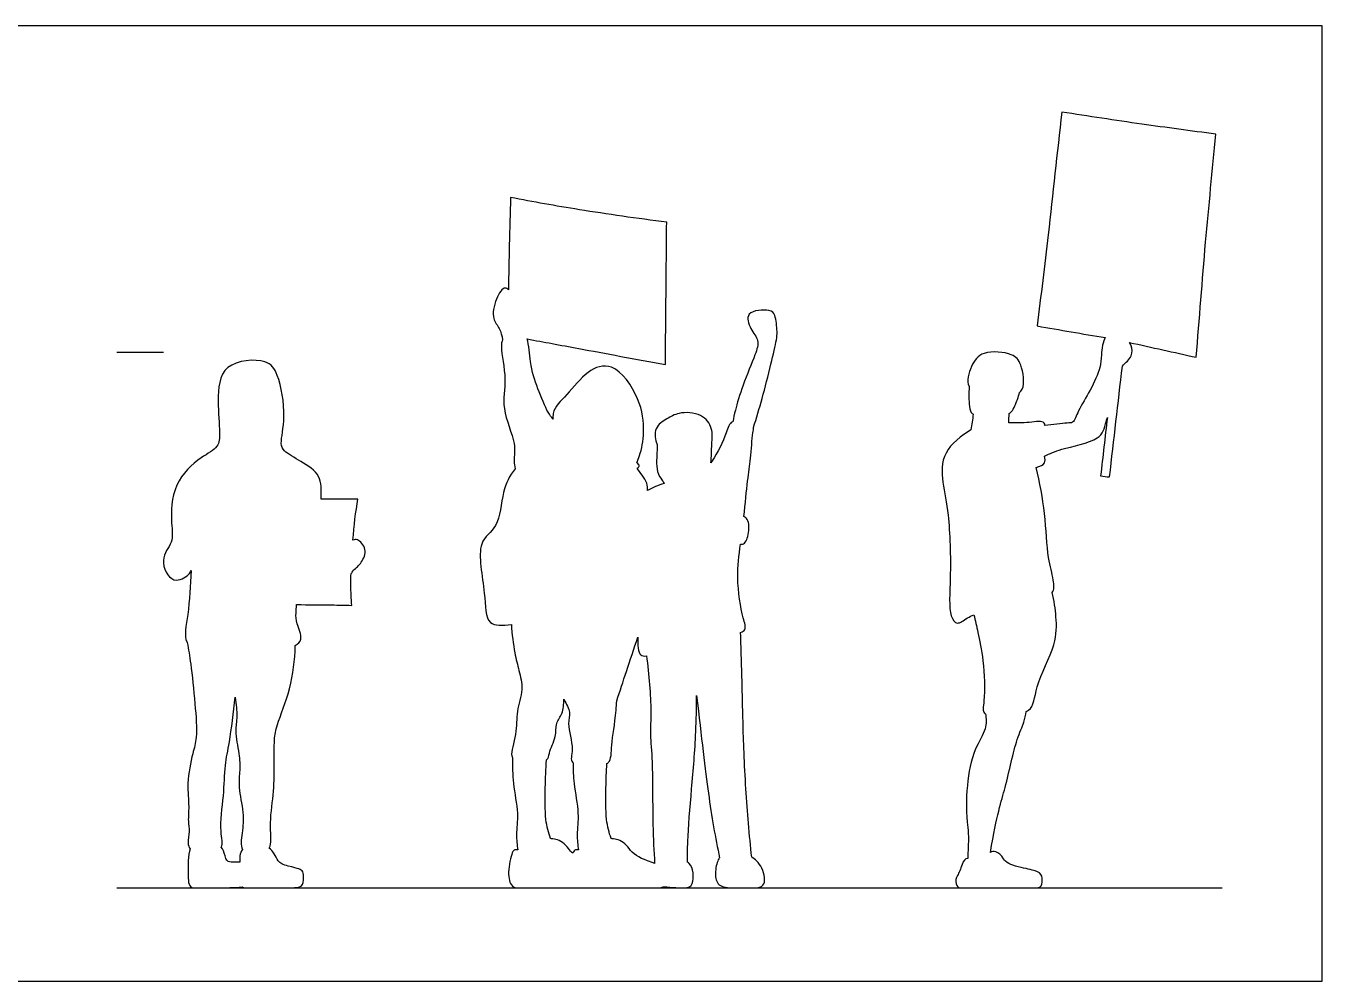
# Model space of a CAD drawing. Header units: millimetres. Extents: x 170.6 to 202.6, y 0.8 to 11.7.
# Drawn here: x 183.183 to 187.421, y 0.799 to 3.923 of the extents above; entities that cross this region are included whole.
import ezdxf

# ---------------------------------------------------------------- set-up
doc = ezdxf.new("R2010")
doc.units = ezdxf.units.MM
for name, color, linetype, true_color in [('AG-DIAGRAM', 7, 'Continuous', 0xfecc66), ('AG-GUIDE', 7, 'Continuous', 0xcccccc), ('AG-OUTLINE', 7, 'Continuous', 0x8000ff), ('X-VPRT', 6, 'Continuous', 0xff00ff)]:
    doc.layers.add(name, color=color, linetype=linetype, true_color=true_color)

msp = doc.modelspace()

# ---------------------------------------------------------------- linework, layer by layer
at = {"layer": 'AG-DIAGRAM'}
msp.add_lwpolyline([(183.4807, 1.104), (187.0944, 1.104)], dxfattribs=at)
at = {"layer": 'AG-GUIDE'}
msp.add_lwpolyline([(183.4807, 2.8566), (183.6331, 2.8566)], dxfattribs=at)
at = {"layer": 'AG-OUTLINE'}
for points, knots in [([(186.2736, 1.104), (186.2551, 1.104), (186.2429, 1.104), (186.2314, 1.104), (186.2272, 1.1086), (186.2221, 1.1269), (186.2235, 1.1359), (186.2341, 1.1532), (186.2393, 1.1653), (186.2485, 1.1936), (186.2545, 1.1999), (186.2624, 1.1997), (186.2654, 1.2439), (186.2655, 1.2779), (186.2626, 1.3017), (186.2569, 1.3471), (186.2573, 1.4369), (186.2796, 1.5555), (186.3254, 1.6214), (186.3229, 1.6576), (186.3212, 1.6738), (186.3196, 1.6743), (186.3101, 1.6791), (186.3195, 1.7229), (186.316, 1.8481), (186.296, 1.9374), (186.2875, 1.9783), (186.2829, 1.9975), (186.2752, 1.9941), (186.2521, 1.9825), (186.229, 1.9613), (186.1982, 1.9989), (186.2089, 2.1256), (186.2031, 2.3223), (186.1797, 2.4271), (186.1731, 2.5283), (186.2417, 2.5846), (186.2732, 2.602), (186.2757, 2.6193), (186.2781, 2.6365), (186.2806, 2.6537), (186.2794, 2.654), (186.2684, 2.6594), (186.2659, 2.7111), (186.2664, 2.7327), (186.2677, 2.7431), (186.2674, 2.7435), (186.2672, 2.7439), (186.267, 2.7443), (186.2583, 2.7614), (186.2724, 2.8148), (186.3091, 2.8637), (186.4108, 2.8544), (186.439, 2.8205), (186.4513, 2.7466), (186.4354, 2.727), (186.4319, 2.724), (186.4302, 2.717), (186.4248, 2.6986), (186.4117, 2.6655), (186.4007, 2.6575), (186.3976, 2.6562), (186.3975, 2.6457), (186.3975, 2.6353), (186.3974, 2.6248), (186.4193, 2.6246), (186.4667, 2.6244), (186.5101, 2.6349), (186.5148, 2.6193), (186.5152, 2.616), (186.5394, 2.6183), (186.5861, 2.627), (186.6086, 2.6222), (186.6248, 2.67), (186.6641, 2.7298), (186.6979, 2.8062), (186.6981, 2.8435), (186.7046, 2.8928), (186.7123, 2.9038), (186.6381, 2.9165), (186.5639, 2.9293), (186.4898, 2.9421), (186.5018, 3.0413), (186.5138, 3.1405), (186.5258, 3.2398), (186.5405, 3.3736), (186.5552, 3.5075), (186.5699, 3.6414), (186.6571, 3.6282), (186.7443, 3.6151), (186.8316, 3.6019), (186.9122, 3.5911), (186.9928, 3.5802), (187.0735, 3.5693), (187.0624, 3.4515), (187.0513, 3.3338), (187.0402, 3.216), (187.03, 3.0905), (187.0198, 2.965), (187.0096, 2.8395), (186.9369, 2.8557), (186.8642, 2.8719), (186.7915, 2.8881), (186.7938, 2.8849), (186.7986, 2.8731), (186.8046, 2.8445), (186.7788, 2.8216), (186.7683, 2.8108), (186.7543, 2.6899), (186.7403, 2.569), (186.7263, 2.4481), (186.7165, 2.4492), (186.7068, 2.4504), (186.697, 2.4515), (186.7044, 2.5151), (186.7117, 2.5788), (186.7191, 2.6424), (186.718, 2.6386), (186.7095, 2.6083), (186.6991, 2.5644), (186.565, 2.542), (186.5322, 2.5242), (186.5136, 2.5164), (186.5154, 2.5073), (186.5176, 2.4898), (186.4991, 2.4833), (186.4866, 2.4794), (186.498, 2.4295), (186.5183, 2.3252), (186.5213, 2.1873), (186.5442, 2.1158), (186.5459, 2.079), (186.5384, 2.0698), (186.5455, 2.0439), (186.5529, 1.9886), (186.5544, 1.8962), (186.4806, 1.7687), (186.4797, 1.6942), (186.4565, 1.6822), (186.4536, 1.6811), (186.4517, 1.6692), (186.4473, 1.6429), (186.4189, 1.5873), (186.3871, 1.4268), (186.3582, 1.3457), (186.3366, 1.2199), (186.3419, 1.2234), (186.3477, 1.2241), (186.3637, 1.2187), (186.3721, 1.2112), (186.3863, 1.1876), (186.4025, 1.1788), (186.4528, 1.1673), (186.4713, 1.1628), (186.4949, 1.1566), (186.502, 1.1507), (186.5068, 1.1336), (186.507, 1.1251), (186.5032, 1.1083), (186.4974, 1.104), (186.4781, 1.104), (186.4526, 1.104), (186.3698, 1.104), (186.3411, 1.104), (186.3094, 1.104), (186.2921, 1.104), (186.2736, 1.104)], [0, 0, 0, 0, 0.104717, 0.104717, 0.209434, 0.209434, 0.314151, 0.314151, 0.418868, 0.418868, 0.505085, 0.505085, 0.505085, 0.742511, 0.742511, 0.742511, 1.30146, 1.824599, 2.240405, 2.574623, 2.574623, 2.574623, 2.623638, 2.926406, 3.472947, 3.935678, 4.303653, 4.303653, 4.303653, 4.430078, 4.720047, 4.985865, 5.522264, 6.202481, 6.701279, 7.168859, 7.62966, 7.62966, 7.62966, 7.974677, 7.974677, 7.974677, 8.013974, 8.369967, 8.625949, 8.625949, 8.625949, 8.635483, 8.635483, 8.635483, 9.013715, 9.386702, 9.836062, 10.159055, 10.56269, 10.654207, 10.654207, 10.654207, 10.843868, 11.161475, 11.262653, 11.262653, 11.262653, 11.530027, 11.530027, 11.530027, 11.847396, 12.181997, 12.251943, 12.251943, 12.251943, 12.659683, 12.862429, 13.171414, 13.593167, 14.019961, 14.330294, 14.681236, 14.681236, 14.681236, 15.527743, 15.527743, 15.527743, 16.527743, 16.527743, 16.527743, 17.527743, 17.527743, 17.527743, 18.527743, 18.527743, 18.527743, 19.527743, 19.527743, 19.527743, 20.527743, 20.527743, 20.527743, 21.527743, 21.527743, 21.527743, 22.376677, 22.376677, 22.376677, 22.501368, 22.775603, 23.036307, 23.036307, 23.036307, 23.868489, 23.868489, 23.868489, 23.935722, 23.935722, 23.935722, 24.373814, 24.373814, 24.373814, 24.426857, 24.807141, 25.333802, 25.704645, 25.704645, 25.704645, 25.879805, 26.111412, 26.111412, 26.111412, 26.656105, 27.231157, 27.645184, 27.951688, 27.951688, 27.951688, 28.380548, 28.836248, 29.418084, 29.847725, 29.902463, 29.902463, 29.902463, 30.189697, 30.561429, 31.167729, 31.725473, 31.725473, 31.725473, 31.792965, 31.792965, 31.897682, 31.897682, 32.002399, 32.002399, 32.107116, 32.107116, 32.211833, 32.211833, 32.31655, 32.31655, 32.421266, 32.421266, 32.525983, 32.525983, 32.6307, 32.6307, 32.735417, 32.735417, 32.735417, 32.735417]), ([(184.9879, 1.1041), (184.9851, 1.1041), (184.9822, 1.104), (184.9451, 1.104), (184.9092, 1.104), (184.834, 1.104), (184.8076, 1.104), (184.7772, 1.104), (184.7677, 1.1123), (184.7602, 1.1452), (184.7608, 1.1658), (184.7707, 1.2152), (184.7762, 1.2278), (184.7848, 1.2287), (184.788, 1.2287), (184.7915, 1.2283), (184.7892, 1.2449), (184.7844, 1.2795), (184.7954, 1.3494), (184.7734, 1.446), (184.7742, 1.502), (184.7747, 1.5303), (184.7734, 1.5318), (184.7667, 1.5443), (184.79, 1.6105), (184.7849, 1.6809), (184.8113, 1.7518), (184.7952, 1.8161), (184.7802, 1.8731), (184.7722, 1.9346), (184.7704, 1.9656), (184.7406, 1.9619), (184.6825, 1.9598), (184.689, 2.072), (184.6495, 2.2372), (184.7325, 2.2807), (184.7387, 2.4005), (184.7644, 2.4522), (184.7825, 2.4748), (184.781, 2.4833), (184.7776, 2.5124), (184.7883, 2.5589), (184.734, 2.6742), (184.7586, 2.7638), (184.7346, 2.8624), (184.7388, 2.891), (184.7417, 2.897), (184.7394, 2.9095), (184.7341, 2.9354), (184.7049, 2.9651), (184.7167, 3.028), (184.7442, 3.0727), (184.7577, 3.0637), (184.7609, 3.0603), (184.7616, 3.1101), (184.7637, 3.221), (184.7663, 3.3103), (184.7681, 3.3623), (184.8429, 3.3478), (184.9928, 3.3209), (185.183, 3.2934), (185.2783, 3.2816), (185.2775, 3.191), (185.2758, 3.0099), (185.2746, 2.8803), (185.2741, 2.8155), (185.1799, 2.833), (184.9914, 2.8681), (184.8782, 2.8892), (184.8216, 2.8997), (184.8286, 2.8797), (184.8308, 2.8091), (184.855, 2.7421), (184.888, 2.6591), (184.9009, 2.6442), (184.9067, 2.6368), (184.9062, 2.6432), (184.9066, 2.6741), (184.9554, 2.7165), (185.0141, 2.7964), (185.1071, 2.8297), (185.195, 2.7043), (185.2075, 2.5987), (185.1946, 2.5277), (185.1827, 2.502), (185.1811, 2.4947), (185.1858, 2.4908), (185.1883, 2.4876), (185.1892, 2.4826), (185.187, 2.48), (185.1823, 2.4773), (185.1883, 2.4624), (185.2155, 2.4393), (185.2156, 2.412), (185.2151, 2.4041), (185.2329, 2.4127), (185.2498, 2.4208), (185.27, 2.4269), (185.2676, 2.4309), (185.2632, 2.4404), (185.2414, 2.464), (185.2474, 2.536), (185.2472, 2.5479), (185.2476, 2.5542), (185.241, 2.5677), (185.2341, 2.6118), (185.2801, 2.6384), (185.3169, 2.6615), (185.3937, 2.6581), (185.4308, 2.6076), (185.4248, 2.5549), (185.425, 2.5144), (185.4231, 2.494), (185.4245, 2.4961), (185.4429, 2.5246), (185.4743, 2.5877), (185.483, 2.6248), (185.4941, 2.6288), (185.4946, 2.6289), (185.497, 2.6417), (185.5025, 2.6688), (185.5266, 2.75), (185.567, 2.8441), (185.5831, 2.8953), (185.5518, 2.9297), (185.5307, 2.9919), (185.6161, 2.9976), (185.6347, 2.9788), (185.6404, 2.9222), (185.6377, 2.896), (185.6186, 2.8128), (185.5911, 2.7047), (185.5721, 2.6413), (185.5621, 2.6097), (185.5629, 2.6056), (185.558, 2.5854), (185.553, 2.5033), (185.5432, 2.4438), (185.5352, 2.3611), (185.5305, 2.3187), (185.535, 2.3164), (185.5474, 2.3071), (185.5499, 2.2601), (185.5331, 2.2268), (185.5217, 2.2279), (185.5194, 2.2287), (185.5144, 2.1911), (185.5048, 2.1131), (185.5244, 1.9927), (185.5404, 1.9517), (185.5266, 1.9419), (185.5201, 1.9393), (185.522, 1.875), (185.5262, 1.7443), (185.5292, 1.5488), (185.5429, 1.3361), (185.5524, 1.2403), (185.5562, 1.2047), (185.5619, 1.2012), (185.5673, 1.1971), (185.5865, 1.1784), (185.5951, 1.1603), (185.6011, 1.1153), (185.5906, 1.104), (185.5665, 1.104), (185.5424, 1.104), (185.5183, 1.104), (185.4701, 1.104), (185.4542, 1.1086), (185.4391, 1.1271), (185.4361, 1.1405), (185.4395, 1.1758), (185.4432, 1.1896), (185.4498, 1.2005), (185.4505, 1.2016), (185.4512, 1.2026), (185.4374, 1.2671), (185.4252, 1.3375), (185.4044, 1.4897), (185.3916, 1.5963), (185.3762, 1.7334), (185.3761, 1.6928), (185.3736, 1.5832), (185.3604, 1.436), (185.3456, 1.2581), (185.3465, 1.211), (185.3468, 1.1881), (185.3485, 1.1869), (185.3501, 1.1856), (185.3592, 1.177), (185.3635, 1.1666), (185.3653, 1.1396), (185.3643, 1.128), (185.3586, 1.1088), (185.35, 1.104), (185.3214, 1.104), (185.2985, 1.1053), (185.2669, 1.108), (185.2631, 1.1053), (185.258, 1.104), (185.2365, 1.104), (185.2118, 1.104), (185.1434, 1.104), (185.1075, 1.104), (185.0642, 1.104), (185.0587, 1.104), (185.0245, 1.104), (185.0036, 1.104), (184.9898, 1.104), (184.9888, 1.1041), (184.9879, 1.1041)], [-3.564512, -3.564512, -3.564512, -3.564512, -3.550567, -3.550567, -3.389177, -3.389177, -3.227788, -3.227788, -3.066398, -3.066398, -2.905009, -2.905009, -2.74362, -2.74362, -2.666622, -2.666622, -2.666622, -2.283662, -1.832358, -1.296292, -0.798075, -0.798075, -0.798075, -0.724478, -0.26779, 0.203838, 0.663232, 1.092056, 1.509979, 2.031655, 2.031655, 2.031655, 2.436793, 2.971677, 3.656898, 4.127372, 4.691516, 5.179025, 5.179025, 5.179025, 5.346612, 5.759965, 6.346733, 6.879156, 7.438993, 7.622485, 7.622485, 7.622485, 7.955524, 8.286846, 8.720212, 9.088905, 9.202083, 9.202083, 9.202083, 9.762353, 10.437729, 10.437729, 10.437729, 11.254953, 12.17269, 12.17269, 12.17269, 13.063817, 13.81766, 13.81766, 13.81766, 14.734466, 15.444831, 15.444831, 15.444831, 15.81658, 16.335422, 16.830319, 17.117321, 17.117321, 17.117321, 17.238689, 17.709663, 18.253652, 18.731496, 19.356682, 19.926028, 20.401892, 20.602949, 20.602949, 20.602949, 20.640762, 20.640762, 20.678575, 20.678575, 20.678575, 21.080493, 21.246591, 21.246591, 21.246591, 21.617903, 21.617903, 21.617903, 21.820821, 22.12058, 22.569951, 22.80572, 22.80572, 22.80572, 23.195668, 23.566616, 23.927231, 24.380156, 24.781205, 25.168042, 25.591367, 25.591367, 25.591367, 25.635886, 26.183175, 26.53099, 26.547702, 26.547702, 26.547702, 26.885541, 27.384138, 27.942266, 28.313916, 28.675905, 29.04747, 29.484069, 29.754162, 30.145704, 30.43211, 30.918366, 31.500641, 32.039628, 32.039628, 32.039628, 32.229305, 32.72288, 33.191251, 33.688169, 33.688169, 33.688169, 33.8517, 34.231965, 34.559611, 34.640514, 34.640514, 34.640514, 35.136211, 35.758666, 36.095468, 36.259213, 36.259213, 36.259213, 37.009921, 37.774859, 38.596242, 39.074643, 39.074643, 39.074643, 39.133513, 39.133513, 39.300144, 39.300144, 39.466775, 39.466775, 39.466775, 39.633405, 39.633405, 39.800036, 39.800036, 39.966666, 39.966666, 40.133297, 40.133297, 40.152005, 40.152005, 40.152005, 40.920113, 40.920113, 41.688222, 41.688222, 41.688222, 42.114728, 42.856226, 43.563835, 44.011325, 44.011325, 44.011325, 44.03487, 44.03487, 44.162025, 44.162025, 44.28918, 44.28918, 44.416335, 44.416335, 44.54349, 44.54349, 44.54349, 44.609404, 44.609404, 44.770797, 44.770797, 44.93219, 44.93219, 44.956833, 44.956833, 45.093583, 45.093583, 45.103657, 45.103657, 45.103657, 45.103657]), ([(183.8904, 1.1071), (183.8654, 1.1051), (183.8361, 1.104), (183.7685, 1.104), (183.7453, 1.104), (183.7203, 1.104), (183.714, 1.1148), (183.714, 1.1577), (183.714, 1.1766), (183.714, 1.2092), (183.7161, 1.2222), (183.7203, 1.2321), (183.7157, 1.2373), (183.7114, 1.2548), (183.7193, 1.2888), (183.7122, 1.3235), (183.718, 1.3723), (183.708, 1.446), (183.7276, 1.5442), (183.7446, 1.5971), (183.7362, 1.7078), (183.7233, 1.8357), (183.7149, 1.8833), (183.7106, 1.9067), (183.7102, 1.9074), (183.699, 1.9264), (183.7172, 2.0062), (183.7208, 2.0929), (183.7234, 2.1421), (183.721, 2.1372), (183.7169, 2.1272), (183.6597, 2.0916), (183.6162, 2.1808), (183.6677, 2.2335), (183.6566, 2.2998), (183.6605, 2.4284), (183.7505, 2.5128), (183.8147, 2.5426), (183.8179, 2.597), (183.8086, 2.6958), (183.8178, 2.8271), (183.9728, 2.8377), (184.0113, 2.7819), (184.0361, 2.6473), (184.0134, 2.56), (184.0259, 2.5302), (184.0841, 2.4989), (184.1521, 2.4547), (184.1486, 2.4071), (184.1486, 2.3759), (184.1887, 2.3759), (184.2288, 2.3759), (184.2689, 2.3759), (184.2614, 2.3349), (184.256, 2.2874), (184.2523, 2.2418), (184.2577, 2.2429), (184.2685, 2.2474), (184.3017, 2.2108), (184.281, 2.1677), (184.2636, 2.1499), (184.2532, 2.143), (184.2518, 2.1385), (184.2493, 2.1355), (184.2463, 2.1325), (184.2459, 2.1203), (184.2451, 2.0728), (184.247, 2.0519), (184.2486, 2.0281), (184.2262, 2.0287), (184.1814, 2.0297), (184.1061, 2.0305), (184.0684, 2.0305), (184.0677, 2.0201), (184.0659, 2.0009), (184.0661, 1.9682), (184.0911, 1.9203), (184.0736, 1.9017), (184.0637, 1.8965), (184.0624, 1.8491), (184.0533, 1.7589), (184.0033, 1.6396), (183.9939, 1.589), (183.9962, 1.5014), (183.994, 1.4077), (183.9774, 1.3093), (183.9881, 1.2481), (183.9788, 1.2343), (183.985, 1.2301), (183.9902, 1.224), (183.9986, 1.2079), (184.0032, 1.2001), (184.0133, 1.1853), (184.0242, 1.1795), (184.0576, 1.1715), (184.0691, 1.1684), (184.082, 1.1639), (184.0862, 1.1607), (184.0905, 1.1523), (184.0913, 1.1436), (184.0903, 1.1173), (184.0861, 1.1096), (184.0704, 1.1051), (184.0555, 1.104), (184.0119, 1.104), (183.9877, 1.104), (183.9348, 1.104), (183.9157, 1.104), (183.8982, 1.104), (183.8937, 1.1051), (183.8904, 1.1071)], [-0.980367, -0.980367, -0.980367, -0.980367, -0.784293, -0.784293, -0.58822, -0.58822, -0.392147, -0.392147, -0.196073, -0.196073, 0, 0, 0, 0.225989, 0.568104, 0.901538, 1.290282, 1.785152, 2.345295, 2.766928, 3.358713, 4.00617, 4.48422, 4.48422, 4.48422, 4.504002, 5.040901, 5.720183, 5.720183, 5.720183, 5.949124, 6.34814, 6.829332, 7.284141, 7.734708, 8.364913, 8.985506, 9.437008, 9.82006, 10.396058, 10.999956, 11.624774, 12.065249, 12.728254, 13.257311, 13.547747, 14.002404, 14.494443, 14.970628, 14.970628, 14.970628, 15.591708, 15.591708, 15.591708, 16.016855, 16.016855, 16.016855, 16.227101, 16.584838, 16.957298, 17.303997, 17.303997, 17.303997, 17.469879, 17.469879, 17.469879, 17.615509, 18.094505, 18.094505, 18.094505, 18.558573, 19.160641, 19.160641, 19.160641, 19.42878, 19.763523, 20.172411, 20.41723, 20.41723, 20.41723, 21.092267, 21.722549, 22.127574, 22.64524, 23.202055, 23.781486, 24.249063, 24.249063, 24.249063, 24.361321, 24.361321, 24.473579, 24.473579, 24.585838, 24.585838, 24.698096, 24.698096, 24.810354, 24.810354, 24.922613, 24.922613, 25.034871, 25.034871, 25.147129, 25.147129, 25.259387, 25.259387, 25.371646, 25.371646, 25.426003, 25.426003, 25.426003, 25.426003]), ([(185.2388, 1.1834), (185.2364, 1.2261), (185.2312, 1.3074), (185.2336, 1.5136), (185.2232, 1.6048), (185.2293, 1.6844), (185.2206, 1.8035), (185.212, 1.8633), (185.2043, 1.8617), (185.1846, 1.8633), (185.1827, 1.898), (185.1838, 1.9239), (185.1714, 1.8866), (185.1468, 1.812), (185.1256, 1.7477), (185.115, 1.7156), (185.1144, 1.7051), (185.1103, 1.6441), (185.0953, 1.58), (185.098, 1.5214), (185.0847, 1.5119), (185.083, 1.511), (185.0812, 1.4847), (185.0793, 1.4283), (185.078, 1.3275), (185.09, 1.2856), (185.0964, 1.2652), (185.1014, 1.2651), (185.1074, 1.2643), (185.1296, 1.2593), (185.1432, 1.2492), (185.1675, 1.2157), (185.1876, 1.2025), (185.2243, 1.1895), (185.2321, 1.1864), (185.2388, 1.1834)], [-3.100366, -3.100366, -3.100366, -3.100366, -2.488173, -1.716421, -1.203139, -0.727926, 0, 0, 0, 0.165909, 0.5263, 0.5263, 0.5263, 1.11338, 1.658031, 1.658031, 1.658031, 1.773191, 2.354837, 2.764627, 2.816259, 2.816259, 2.816259, 3.268173, 3.817052, 4.250867, 4.250867, 4.250867, 4.325733, 4.325733, 4.487122, 4.487122, 4.648512, 4.648512, 4.699305, 4.699305, 4.699305, 4.699305]), ([(183.8675, 1.7274), (183.8623, 1.6789), (183.8504, 1.5822), (183.8325, 1.5053), (183.8316, 1.4051), (183.8144, 1.2951), (183.828, 1.248), (183.822, 1.2369), (183.8272, 1.2301), (183.8313, 1.2207), (183.837, 1.1967), (183.8419, 1.1901), (183.8557, 1.1878), (183.867, 1.1877), (183.8825, 1.1887), (183.882, 1.1965), (183.8821, 1.2032), (183.8837, 1.2166), (183.8865, 1.2237), (183.8911, 1.23), (183.8841, 1.2415), (183.8916, 1.2889), (183.8969, 1.3502), (183.8759, 1.4322), (183.884, 1.489), (183.8814, 1.5422), (183.8646, 1.6196), (183.8756, 1.6569), (183.8705, 1.7051), (183.8675, 1.7274)], [-8.121728, -8.121728, -8.121728, -8.121728, -7.436621, -6.932614, -6.368574, -5.758802, -5.352682, -5.352682, -5.352682, -5.251915, -5.251915, -5.151147, -5.151147, -5.050379, -5.050379, -5.050379, -4.9736, -4.9736, -4.861342, -4.861342, -4.861342, -4.465228, -3.997742, -3.483323, -3.059309, -2.642494, -2.151831, -1.756501, -1.415553, -1.415553, -1.415553, -1.415553]), ([(184.9898, 1.2283), (184.9875, 1.2449), (184.9827, 1.2795), (184.9937, 1.3494), (184.9733, 1.4392), (184.9725, 1.4906), (184.9727, 1.5126), (184.9716, 1.5133), (184.9621, 1.5208), (184.9776, 1.5598), (184.9501, 1.6408), (184.9665, 1.6761), (184.9509, 1.7047), (184.9418, 1.721), (184.9423, 1.7054), (184.9394, 1.6731), (184.9136, 1.6434), (184.9191, 1.5978), (184.892, 1.5485), (184.8921, 1.5274), (184.8855, 1.5226), (184.8832, 1.4921), (184.881, 1.433), (184.8797, 1.3275), (184.8917, 1.2856), (184.8981, 1.2652), (184.9031, 1.2651), (184.9091, 1.2643), (184.9312, 1.2593), (184.9449, 1.2492), (184.961, 1.227), (184.9658, 1.222), (184.9714, 1.2173), (184.9742, 1.2244), (184.9772, 1.2281), (184.9831, 1.2287), (184.9863, 1.2287), (184.9898, 1.2283)], [0, 0, 0, 0, 0.382961, 0.834264, 1.37033, 1.763783, 1.763783, 1.763783, 1.803634, 2.153815, 2.651398, 2.984327, 3.307112, 3.307112, 3.307112, 3.67706, 4.002879, 4.360071, 4.768017, 5.020562, 5.020562, 5.020562, 5.538301, 6.08718, 6.520995, 6.520995, 6.520995, 6.59586, 6.59586, 6.75725, 6.75725, 6.809679, 6.809679, 6.809679, 6.895327, 6.895327, 6.972324, 6.972324, 6.972324, 6.972324])]:
    msp.add_open_spline(points, degree=3, knots=knots, dxfattribs=at)
at = {"layer": 'X-VPRT'}
msp.add_lwpolyline([(183.154, 3.9234), (183.154, 0.7992), (187.4212, 0.7992), (187.4212, 3.9234)], close=True, dxfattribs=at)

doc.saveas('drawing.dxf')
